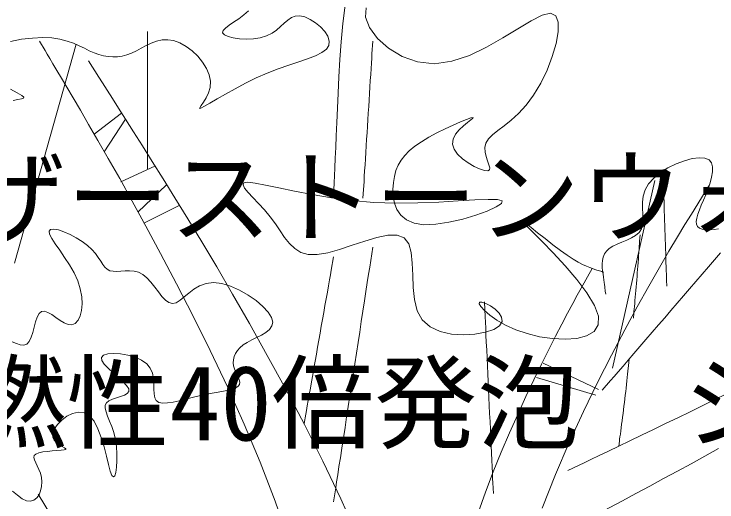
# Model space of a CAD drawing. Units: millimetres, scale not verified. Extents: x -1100 to 1100, y -752 to 752.
# Drawn here: x -444 to -307.1, y 122.2 to 217.1 of the extents above; entities that cross this region are included whole.
import ezdxf
from ezdxf.enums import TextEntityAlignment as Align

# ---------------------------------------------------------------- set-up
doc = ezdxf.new("R2010")
doc.units = ezdxf.units.MM
doc.header["$LTSCALE"] = 4
doc.layers.add('0-8_植栽', color=2, linetype='Continuous', lineweight=18)
doc.layers.add('0-D_文字', color=7, linetype='Continuous', lineweight=18)
doc.styles.add('ＭＳ ゴシック', font='')
doc.styles.get('ＭＳ ゴシック').set_extended_font_data('MS Gothic')

msp = doc.modelspace()

# ---------------------------------------------------------------- linework, layer by layer
at = {"layer": '0-8_植栽'}
for p, q in [((-443.88, 168.631), (-431.881, 211.21)), ((-423.016, 197.818), (-428.37, 193.702)), ((-426.407, 190.282), (-422.282, 196.654)), ((-416.545, 187.5), (-423.132, 184.483)), ((-327.474, 148.21), (-319.224, 184.728)), ((-419.867, 178.564), (-414.276, 183.842)), ((-411.826, 179.861), (-418.706, 176.422)), ((-330.158, 144.082), (-340.937, 149.213)), ((-342.262, 146.407), (-330.68, 142.934))]:
    msp.add_line(p, q, dxfattribs=at)
for points in [[(-394.654, 205.6), (-392.527, 206.424), (-390.473, 207.14), (-388.544, 207.782), (-386.794, 208.382), (-385.276, 208.971), (-384.045, 209.582), (-383.152, 210.245), (-382.652, 210.994), (-382.577, 211.846), (-382.875, 212.762), (-383.47, 213.693), (-384.291, 214.586), (-385.263, 215.388), (-386.312, 216.049), (-387.365, 216.516), (-388.348, 216.738), (-389.206, 216.682), (-389.963, 216.387), (-390.662, 215.911), (-391.345, 215.312), (-392.056, 214.648), (-392.838, 213.977), (-393.732, 213.357), (-394.783, 212.846), (-396.012, 212.49), (-397.358, 212.285), (-398.74, 212.218), (-400.077, 212.274), (-401.287, 212.438), (-402.289, 212.694), (-403.002, 213.028), (-403.344, 213.426), (-403.262, 213.875), (-402.818, 214.374), (-402.1, 214.926), (-401.2, 215.531), (-400.205, 216.191), (-399.207, 216.909), (-398.294, 217.686)], [(-381.752, 181.287), (-381.619, 184.347), (-381.563, 185.636), (-381.495, 187.2), (-381.416, 189.029), (-381.326, 191.109), (-381.225, 193.431), (-381.114, 195.982), (-380.994, 198.752), (-380.865, 201.727), (-380.722, 204.894), (-380.544, 208.223), (-380.301, 211.679), (-379.966, 215.229), (-379.512, 218.838)], [(-375.411, 218.315), (-375.524, 216.489), (-374.751, 214.442), (-373.222, 212.36), (-371.064, 210.43), (-368.408, 208.839), (-365.382, 207.774), (-362.114, 207.422), (-358.727, 207.9), (-355.319, 209.051), (-351.98, 210.643), (-348.803, 212.45), (-345.878, 214.241), (-343.296, 215.789), (-341.148, 216.865), (-339.526, 217.239), (-338.493, 216.749)], [(-338.493, 216.749), (-338.009, 215.497), (-338.006, 213.649), (-338.414, 211.372), (-339.167, 208.834), (-340.195, 206.201), (-341.432, 203.641), (-342.807, 201.32), (-344.257, 199.368), (-345.728, 197.763), (-347.167, 196.442), (-348.524, 195.347), (-349.748, 194.416), (-350.787, 193.589), (-351.59, 192.804), (-352.107, 192.002), (-352.308, 191.14), (-352.26, 190.243), (-352.052, 189.355), (-351.772, 188.52), (-351.51, 187.781), (-351.354, 187.183), (-351.393, 186.768), (-351.717, 186.581), (-352.38, 186.652), (-353.312, 186.959), (-354.404, 187.467), (-355.553, 188.14), (-356.651, 188.944), (-357.594, 189.844), (-358.274, 190.804), (-358.588, 191.788), (-358.466, 192.764), (-357.992, 193.702), (-357.289, 194.574), (-356.478, 195.354), (-355.68, 196.011), (-355.018, 196.52), (-354.614, 196.852), (-354.587, 196.979)], [(-417.996, 187.006), (-417.996, 188.488), (-417.996, 189.111), (-417.996, 189.855), (-417.996, 190.703), (-417.996, 191.638), (-417.996, 192.643), (-417.996, 193.7), (-417.996, 194.792), (-417.996, 195.901), (-417.996, 197.012), (-417.996, 198.124), (-417.996, 199.236), (-417.996, 200.348), (-417.996, 201.46), (-417.996, 202.572), (-417.996, 203.684), (-417.996, 204.796), (-417.996, 205.905), (-417.996, 206.996), (-417.996, 208.053), (-417.996, 209.058), (-417.996, 209.993), (-417.996, 210.842), (-417.996, 211.586), (-417.996, 213.691)], [(-444.641, 211.766), (-442.502, 212.172), (-440.372, 212.427), (-438.366, 212.516), (-436.58, 212.431), (-435.008, 212.196), (-433.619, 211.846), (-432.384, 211.415), (-431.272, 210.935), (-430.254, 210.442), (-429.299, 209.967), (-428.378, 209.546), (-427.464, 209.207)], [(-427.464, 209.207), (-426.553, 208.958), (-425.642, 208.8), (-424.732, 208.738), (-423.819, 208.772), (-422.904, 208.907), (-421.985, 209.145), (-421.06, 209.488), (-420.129, 209.93), (-419.185, 210.431), (-418.221, 210.942), (-417.232, 211.413), (-416.21, 211.796), (-415.15, 212.042), (-414.044, 212.102), (-412.887, 211.926), (-411.681, 211.481), (-410.466, 210.794), (-409.29, 209.909), (-408.204, 208.868), (-407.256, 207.714), (-406.496, 206.49), (-405.971, 205.238), (-405.731, 204.003), (-405.801, 202.824), (-406.11, 201.735), (-406.56, 200.765), (-407.057, 199.945), (-407.503, 199.306), (-407.803, 198.878), (-407.86, 198.691), (-407.58, 198.776), (-406.89, 199.149), (-405.822, 199.77), (-404.433, 200.582), (-402.78, 201.532), (-400.918, 202.564), (-398.906, 203.622), (-396.799, 204.653), (-394.654, 205.6)], [(-437.51, 209.3), (-437.913, 209.982), (-438.98, 211.785)], [(-376.029, 181.287), (-375.923, 182.982), (-375.878, 183.693), (-375.825, 184.544), (-375.764, 185.513), (-375.698, 186.582), (-375.626, 187.73), (-375.55, 188.938), (-375.472, 190.186), (-375.393, 191.453), (-375.314, 192.724), (-375.234, 193.995), (-375.154, 195.265), (-375.075, 196.536), (-374.996, 197.807), (-374.916, 199.078), (-374.837, 200.348), (-374.757, 201.619), (-374.678, 202.886), (-374.6, 204.134), (-374.524, 205.342), (-374.452, 206.49), (-374.386, 207.559), (-374.325, 208.528), (-374.272, 209.379), (-374.121, 211.785)], [(-390.513, 114.794), (-393.124, 122.371), (-396.027, 129.912), (-399.148, 137.346), (-402.411, 144.604), (-405.744, 151.616), (-409.071, 158.314), (-412.319, 164.628), (-415.413, 170.487), (-418.292, 175.839), (-420.948, 180.692), (-423.386, 185.073), (-425.61, 189.007), (-427.624, 192.518), (-429.435, 195.632), (-431.046, 198.375), (-432.463, 200.772), (-433.692, 202.848), (-434.745, 204.628), (-435.639, 206.138), (-436.387, 207.403), (-437.006, 208.449), (-437.51, 209.3)], [(-426.723, 203.682), (-427.453, 204.834), (-429.442, 207.973)], [(-377.049, 115.377), (-380.341, 122.781), (-383.825, 130.09), (-387.422, 137.229), (-391.056, 144.126), (-394.648, 150.706), (-398.122, 156.895), (-401.413, 162.635), (-404.508, 167.93), (-407.408, 172.8), (-410.112, 177.265), (-412.621, 181.344), (-414.935, 185.056), (-417.054, 188.422), (-418.978, 191.462), (-420.709, 194.193), (-422.254, 196.63), (-423.619, 198.784), (-424.814, 200.67), (-425.846, 202.298), (-426.723, 203.682)], [(-444.112, 200.268), (-443.188, 200.447), (-442.488, 200.579), (-442.084, 200.722), (-442.051, 200.934), (-442.463, 201.273), (-443.355, 201.784), (-444.614, 202.45)], [(-354.587, 196.979), (-355.026, 196.883), (-355.878, 196.586), (-357.052, 196.116), (-358.46, 195.505), (-360.014, 194.782), (-361.626, 193.978), (-363.205, 193.122), (-364.664, 192.246), (-365.93, 191.372), (-367.002, 190.493), (-367.892, 189.594), (-368.615, 188.66), (-369.185, 187.678), (-369.615, 186.634), (-369.92, 185.511), (-370.113, 184.296), (-370.199, 182.988), (-370.142, 181.635), (-369.894, 180.302), (-369.41, 179.05), (-368.644, 177.943), (-367.55, 177.043), (-366.081, 176.413), (-364.192, 176.116), (-361.875, 176.19), (-359.286, 176.577), (-356.619, 177.191), (-354.068, 177.949), (-351.828, 178.768), (-350.093, 179.563), (-349.059, 180.251), (-348.918, 180.748), (-349.809, 180.995), (-351.638, 181.031), (-354.257, 180.922), (-357.513, 180.731), (-361.258, 180.524), (-365.341, 180.365), (-369.612, 180.319)], [(-328.769, 162.604), (-328.846, 163.178), (-328.878, 163.419), (-328.917, 163.714), (-328.963, 164.06), (-329.016, 164.456), (-329.075, 164.901), (-329.141, 165.394), (-329.213, 165.933), (-329.291, 166.518), (-329.371, 167.146), (-329.433, 167.802), (-329.453, 168.473), (-329.408, 169.142), (-329.274, 169.796), (-329.027, 170.418), (-328.642, 170.994), (-328.098, 171.508), (-327.382, 171.953), (-326.536, 172.349), (-325.616, 172.725), (-324.677, 173.11), (-323.773, 173.531), (-322.959, 174.016), (-322.29, 174.595), (-321.821, 175.295), (-321.585, 176.136), (-321.525, 177.1), (-321.562, 178.164), (-321.618, 179.3), (-321.612, 180.485), (-321.468, 181.692), (-321.105, 182.896), (-320.444, 184.072), (-319.436, 185.192), (-318.142, 186.23), (-316.653, 187.156), (-315.06, 187.94), (-313.452, 188.554), (-311.92, 188.968)], [(-311.92, 188.968), (-310.555, 189.153), (-309.447, 189.08), (-308.665, 188.732), (-308.187, 188.142), (-307.97, 187.352), (-307.972, 186.407), (-308.148, 185.351), (-308.455, 184.228), (-308.851, 183.082), (-309.291, 181.957), (-309.736, 180.89), (-310.16, 179.895), (-310.537, 178.978), (-310.846, 178.144), (-311.062, 177.401), (-311.162, 176.754), (-311.122, 176.211), (-310.918, 175.778), (-310.537, 175.458), (-309.996, 175.246), (-309.323, 175.133), (-308.545, 175.113), (-307.689, 175.177), (-306.784, 175.317)], [(-316.893, 164.132), (-316.932, 165.349), (-316.948, 165.86), (-316.968, 166.47), (-316.99, 167.166), (-317.015, 167.934), (-317.042, 168.758), (-317.069, 169.626), (-317.098, 170.521), (-317.128, 171.431), (-317.157, 172.344), (-317.186, 173.256), (-317.215, 174.168), (-317.245, 175.08), (-317.274, 175.993), (-317.303, 176.905), (-317.333, 177.817), (-317.362, 178.73), (-317.391, 179.64), (-317.42, 180.535), (-317.448, 181.402), (-317.474, 182.227), (-317.499, 182.994), (-317.521, 183.69), (-317.541, 184.301), (-317.596, 186.028)], [(-369.612, 180.319), (-373.922, 180.45), (-378.132, 180.8), (-382.158, 181.325), (-385.929, 181.958), (-389.372, 182.629), (-392.417, 183.273), (-394.991, 183.822), (-397.022, 184.209), (-398.438, 184.365), (-399.198, 184.241), (-399.376, 183.85), (-399.078, 183.224), (-398.406, 182.394), (-397.466, 181.391), (-396.362, 180.246), (-395.198, 178.989), (-394.079, 177.653), (-393.082, 176.272), (-392.171, 174.903), (-391.282, 173.605), (-390.352, 172.439), (-389.317, 171.464), (-388.114, 170.741), (-386.678, 170.33), (-384.948, 170.291), (-382.888, 170.651), (-380.583, 171.304), (-378.147, 172.111), (-375.693, 172.931), (-373.335, 173.626), (-371.187, 174.056), (-369.363, 174.081), (-367.976, 173.562), (-367.097, 172.408), (-366.628, 170.718), (-366.427, 168.639), (-366.351, 166.32), (-366.26, 163.907), (-366.01, 161.548)], [(-341.126, 120.982), (-338.572, 127.498), (-335.885, 133.774), (-333.127, 139.77), (-330.361, 145.444), (-327.648, 150.755), (-325.05, 155.662), (-322.62, 160.133), (-320.373, 164.169), (-318.316, 167.78), (-316.454, 170.976), (-314.794, 173.768), (-313.342, 176.165), (-312.104, 178.178), (-308.672, 183.699)], [(-338.974, 170.614), (-341.165, 172.873), (-343.013, 174.727), (-344.311, 176.03), (-344.905, 176.681), (-344.857, 176.747), (-344.284, 176.341), (-343.3, 175.573), (-342.024, 174.556), (-340.571, 173.4), (-339.057, 172.217), (-337.598, 171.118), (-336.289, 170.194), (-335.139, 169.443), (-334.136, 168.846), (-333.268, 168.381), (-332.522, 168.027), (-331.887, 167.762), (-331.349, 167.566), (-330.897, 167.417), (-330.519, 167.296), (-330.206, 167.199), (-329.953, 167.122), (-329.751, 167.062), (-329.594, 167.018), (-329.473, 166.984), (-329.382, 166.961), (-329.152, 166.904)], [(-440.326, 155.179), (-440.044, 156.211), (-439.761, 157.224), (-439.448, 158.127), (-439.072, 158.829), (-438.605, 159.238), (-438.024, 159.292), (-437.346, 159.055), (-436.596, 158.617), (-435.801, 158.072), (-434.985, 157.51), (-434.176, 157.025), (-433.397, 156.709), (-432.676, 156.654), (-432.036, 156.929), (-431.5, 157.515), (-431.086, 158.368), (-430.814, 159.448), (-430.704, 160.71), (-430.777, 162.113), (-431.052, 163.614), (-431.548, 165.17), (-432.27, 166.74), (-433.15, 168.284), (-434.107, 169.766), (-435.057, 171.146), (-435.919, 172.386), (-436.61, 173.448), (-437.046, 174.295), (-437.145, 174.888), (-436.852, 175.202), (-436.218, 175.257), (-435.321, 175.089), (-434.24, 174.732), (-433.052, 174.22), (-431.837, 173.586), (-430.672, 172.866), (-429.637, 172.094), (-428.789, 171.301), (-428.108, 170.513)], [(-323.394, 157.95), (-323.31, 158.849), (-323.275, 159.227), (-323.233, 159.678), (-323.186, 160.193), (-323.133, 160.761), (-323.078, 161.37), (-323.02, 162.012), (-322.961, 162.675), (-322.902, 163.348), (-322.844, 164.024), (-322.787, 164.699), (-322.731, 165.375), (-322.676, 166.051), (-322.622, 166.726), (-322.569, 167.403), (-322.517, 168.079), (-322.466, 168.755), (-322.417, 169.43), (-322.368, 170.094), (-322.322, 170.738), (-322.279, 171.35), (-322.24, 171.919), (-322.204, 172.436), (-322.173, 172.888), (-322.085, 174.17)], [(-381.752, 122.199), (-381.328, 124.952), (-381.15, 126.108), (-380.937, 127.49), (-380.694, 129.066), (-380.427, 130.802), (-380.14, 132.668), (-379.838, 134.631), (-379.525, 136.658), (-379.208, 138.718), (-378.89, 140.783), (-378.572, 142.848), (-378.254, 144.913), (-377.936, 146.978), (-377.618, 149.043), (-377.301, 151.108), (-376.983, 153.172), (-376.665, 155.238), (-376.348, 157.297), (-376.036, 159.324), (-375.733, 161.287), (-375.446, 163.153), (-375.178, 164.89), (-374.936, 166.466), (-374.723, 167.848), (-374.121, 171.757)], [(-428.108, 170.513), (-427.554, 169.752), (-427.088, 169.043), (-426.669, 168.407), (-426.258, 167.868), (-425.814, 167.449), (-425.298, 167.172), (-424.679, 167.049), (-423.968, 167.039), (-423.185, 167.09), (-422.348, 167.15), (-421.48, 167.165), (-420.598, 167.084), (-419.724, 166.854), (-418.878, 166.422), (-418.073, 165.758), (-417.308, 164.921), (-416.574, 163.991), (-415.864, 163.049), (-415.17, 162.175), (-414.482, 161.45), (-413.795, 160.953), (-413.1, 160.767), (-412.386, 160.941), (-411.634, 161.408), (-410.823, 162.069), (-409.932, 162.828), (-408.937, 163.585), (-407.818, 164.245), (-406.554, 164.708), (-405.122, 164.878), (-403.518, 164.684), (-401.806, 164.166), (-400.067, 163.392), (-398.382, 162.431), (-396.832, 161.35), (-395.499, 160.218), (-394.462, 159.103), (-393.804, 158.072), (-393.58, 157.178)], [(-387.474, 137.447), (-387.157, 139.248), (-387.023, 140.004), (-386.864, 140.907), (-386.682, 141.937), (-386.481, 143.073), (-386.266, 144.293), (-386.039, 145.576), (-385.805, 146.902), (-385.567, 148.248), (-385.328, 149.599), (-385.09, 150.949), (-384.852, 152.299), (-384.613, 153.649), (-384.375, 154.999), (-384.136, 156.349), (-383.898, 157.7), (-383.659, 159.05), (-383.422, 160.396), (-383.188, 161.722), (-382.961, 163.005), (-382.745, 164.225), (-382.545, 165.361), (-382.363, 166.391), (-382.203, 167.295), (-381.752, 169.851)], [(-366.01, 161.548), (-365.462, 159.392), (-364.472, 157.584), (-362.949, 156.24), (-361.004, 155.342), (-358.796, 154.839), (-356.485, 154.68), (-354.232, 154.814), (-352.196, 155.191), (-350.537, 155.758), (-349.417, 156.467), (-348.944, 157.264), (-349.028, 158.101), (-349.529, 158.924), (-350.305, 159.683), (-351.217, 160.327), (-352.123, 160.804), (-352.883, 161.063), (-353.356, 161.053), (-353.429, 160.742), (-353.1, 160.174), (-352.393, 159.412), (-351.333, 158.52), (-349.946, 157.562), (-348.257, 156.6), (-346.29, 155.699), (-344.07, 154.922), (-341.642, 154.326), (-339.128, 153.952), (-336.669, 153.835), (-334.407, 154.008), (-332.484, 154.507), (-331.04, 155.365), (-330.217, 156.618), (-330.157, 158.3), (-330.943, 160.415), (-332.426, 162.849), (-334.397, 165.456), (-336.649, 168.093), (-338.974, 170.614)], [(-329.445, 143.902), (-327.825, 145.785), (-327.144, 146.576), (-326.331, 147.521), (-325.404, 148.599), (-324.382, 149.787), (-323.284, 151.063), (-322.129, 152.405), (-320.936, 153.792), (-319.724, 155.2), (-318.509, 156.613), (-317.294, 158.025), (-316.079, 159.437), (-314.864, 160.85), (-313.649, 162.262), (-312.434, 163.674), (-311.219, 165.086), (-310.004, 166.499), (-308.792, 167.907), (-307.599, 169.294), (-306.444, 170.636)], [(-353.599, 120.065), (-352.166, 124.077), (-350.657, 128.023), (-349.096, 131.879), (-347.504, 135.621), (-345.904, 139.227), (-344.318, 142.672), (-342.768, 145.934), (-341.278, 148.989), (-339.868, 151.817), (-338.546, 154.412), (-337.32, 156.771), (-336.199, 158.891), (-335.188, 160.769), (-334.297, 162.404), (-333.531, 163.79), (-331.397, 167.624)], [(-350.645, 123.826), (-350.742, 125.898), (-350.782, 126.768), (-350.83, 127.808), (-350.886, 128.994), (-350.946, 130.302), (-351.012, 131.706), (-351.081, 133.184), (-351.152, 134.71), (-351.224, 136.26), (-351.296, 137.814), (-351.368, 139.368), (-351.441, 140.922), (-351.513, 142.477), (-351.585, 144.031), (-351.658, 145.585), (-351.73, 147.139), (-351.802, 148.694), (-351.874, 150.244), (-351.946, 151.77), (-352.014, 153.247), (-352.08, 154.652), (-352.14, 155.959), (-352.196, 157.145), (-352.244, 158.185), (-352.381, 161.128)], [(-393.58, 157.178), (-393.74, 156.414), (-394.209, 155.755), (-394.913, 155.178), (-395.777, 154.661), (-396.726, 154.18), (-397.686, 153.711), (-398.58, 153.231), (-399.349, 152.722), (-399.982, 152.184), (-400.485, 151.622), (-400.862, 151.042), (-401.118, 150.45), (-401.258, 149.85), (-401.286, 149.248), (-401.207, 148.648), (-401.031, 148.058), (-400.793, 147.483), (-400.533, 146.929), (-400.291, 146.404), (-400.108, 145.912), (-400.024, 145.462), (-400.079, 145.058), (-400.313, 144.708), (-400.756, 144.416), (-401.395, 144.168), (-402.204, 143.952), (-403.159, 143.754), (-404.235, 143.559), (-405.408, 143.352), (-406.653, 143.12), (-407.946, 142.847), (-409.26, 142.529), (-410.562, 142.194), (-411.821, 141.879), (-413.001, 141.621), (-414.07, 141.457), (-414.992, 141.424), (-415.736, 141.56), (-416.266, 141.902)], [(-444.319, 153.348), (-443.495, 152.98), (-442.732, 152.73), (-442.053, 152.675), (-441.475, 152.892), (-441.011, 153.428), (-440.638, 154.221), (-440.326, 155.179)], [(-416.266, 141.902), (-416.568, 142.471), (-416.699, 143.233), (-416.734, 144.138), (-416.749, 145.136), (-416.82, 146.177), (-417.021, 147.21), (-417.428, 148.187), (-418.118, 149.057), (-419.134, 149.778), (-420.397, 150.34), (-421.795, 150.742), (-423.219, 150.983), (-424.557, 151.06), (-425.699, 150.972), (-426.534, 150.717), (-426.952, 150.294), (-426.879, 149.707), (-426.397, 148.99), (-425.626, 148.184), (-424.686, 147.327), (-423.696, 146.46), (-422.775, 145.623), (-422.044, 144.856), (-421.622, 144.199), (-421.594, 143.68), (-421.907, 143.278), (-422.471, 142.962), (-423.198, 142.696), (-423.999, 142.45), (-424.786, 142.191), (-425.471, 141.885), (-425.964, 141.5), (-426.201, 141.01), (-426.208, 140.406), (-426.035, 139.689), (-425.732, 138.857), (-425.351, 137.91), (-424.94, 136.846), (-424.55, 135.665)], [(-326.242, 133.054), (-326.114, 133.994), (-326.06, 134.389), (-325.996, 134.861), (-325.923, 135.399), (-325.844, 135.992), (-325.758, 136.63), (-325.669, 137.3), (-325.578, 137.993), (-325.487, 138.697), (-325.397, 139.403), (-325.308, 140.109), (-325.221, 140.816), (-325.135, 141.522), (-325.05, 142.229), (-324.966, 142.936), (-324.884, 143.643), (-324.803, 144.35), (-324.724, 145.056), (-324.646, 145.751), (-324.572, 146.424), (-324.502, 147.063), (-324.438, 147.659), (-324.38, 148.199), (-324.33, 148.673), (-324.187, 150.014)], [(-336.14, 128.287), (-332.968, 129.81), (-331.637, 130.45), (-330.045, 131.215), (-328.23, 132.086), (-326.23, 133.047), (-324.08, 134.08), (-321.82, 135.166), (-319.484, 136.287), (-317.112, 137.427), (-314.734, 138.57), (-312.359, 139.716), (-309.989, 140.87), (-307.627, 142.035), (-305.276, 143.214)], [(-424.55, 135.665), (-424.232, 134.365), (-424.024, 132.961), (-423.925, 131.527), (-423.922, 130.154), (-424.002, 128.931), (-424.153, 127.948), (-424.361, 127.296), (-424.615, 127.064), (-424.901, 127.342), (-425.212, 128.182), (-425.558, 129.48), (-425.956, 131.095), (-426.422, 132.884), (-426.972, 134.706), (-427.622, 136.419), (-428.388, 137.881), (-429.285, 138.95), (-430.318, 139.521), (-431.435, 139.641), (-432.576, 139.393), (-433.676, 138.859), (-434.674, 138.123), (-435.507, 137.268), (-436.112, 136.376), (-436.427, 135.533), (-436.414, 134.804), (-436.136, 134.194), (-435.683, 133.692), (-435.143, 133.286), (-434.604, 132.966), (-434.156, 132.719), (-433.886, 132.534), (-433.883, 132.401), (-434.209, 132.307), (-434.81, 132.238), (-435.606, 132.179), (-436.518, 132.115), (-437.464, 132.031), (-438.364, 131.912)], [(-438.364, 131.912), (-439.139, 131.744), (-439.708, 131.511), (-440.012, 131.202), (-440.083, 130.815), (-439.974, 130.352), (-439.739, 129.815), (-439.431, 129.206), (-439.104, 128.527), (-438.81, 127.779), (-438.602, 126.964), (-438.526, 126.092), (-438.586, 125.206), (-438.775, 124.356), (-439.091, 123.593), (-439.527, 122.966), (-440.079, 122.527), (-440.742, 122.327), (-441.511, 122.414), (-442.376, 122.819), (-443.308, 123.476), (-444.271, 124.301)], [(-341.719, 113.788), (-338.133, 115.703), (-336.627, 116.508), (-334.827, 117.469), (-332.775, 118.566), (-330.512, 119.774), (-328.082, 121.072), (-325.526, 122.438), (-322.885, 123.849), (-320.202, 125.282), (-317.514, 126.719), (-314.828, 128.161), (-312.15, 129.611), (-309.481, 131.074), (-306.826, 132.553)], [(-435.137, 116.992), (-439.25, 123.704)]]:
    msp.add_lwpolyline(points, dxfattribs=at)

# ---------------------------------------------------------------- texts
at = {"layer": '0-D_文字', "style": 'ＭＳ ゴシック'}
for s, p in [('フェザーストーンウォールH400', (-493.729, 169.745)), ('（難燃性40倍発泡\u3000シート状天然砕石装飾仕上げ）', (-493.729, 129.745))]:
    msp.add_text(s, height=14.66, dxfattribs=at).set_placement(p, align=Align.BOTTOM_LEFT)

doc.saveas('drawing.dxf')
